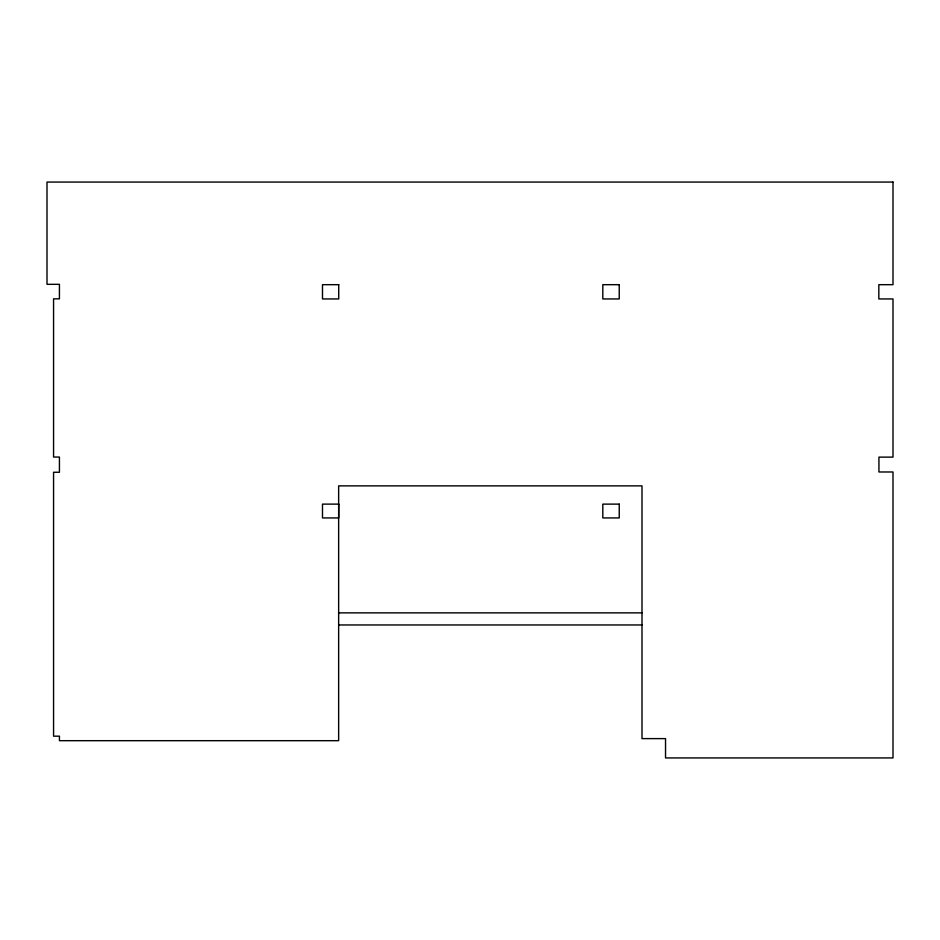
<?xml version="1.0" encoding="UTF-8"?>
<svg xmlns="http://www.w3.org/2000/svg" width="940" height="940" viewBox="0 0 940 940"><rect width="100%" height="100%" fill="white"/><g stroke="black" fill="none" stroke-linecap="round" stroke-linejoin="round"><path stroke-width="1.41" d="M338.647 612.868L641.996 612.868M338.647 624.959L641.996 624.959M893 182.066L47 182.066L47 284.327L59.431 284.327L59.431 298.838L53.568 298.838L53.568 457.052L59.431 457.052L59.431 472.256L53.568 472.256L53.568 736.173L59.431 736.173L59.431 740.685L338.647 740.685L338.647 485.874L641.996 485.874L641.996 738.617L665.532 738.617L665.532 757.934L893 757.934L893 471.986L878.935 471.986L878.935 457.122L893 457.122L893 298.943L878.83 298.943L878.83 284.679L893 284.679L893 182.066M338.729 284.679L322.49 284.679L322.49 298.943L338.729 298.943L338.729 284.679M619.237 284.679L602.81 284.679L602.81 298.943L619.237 298.943L619.237 284.679M338.729 504.122L322.49 504.122L322.49 517.94L338.729 517.94L338.729 504.122M619.237 504.122L602.81 504.122L602.81 517.94L619.237 517.94L619.237 504.122"/></g></svg>
